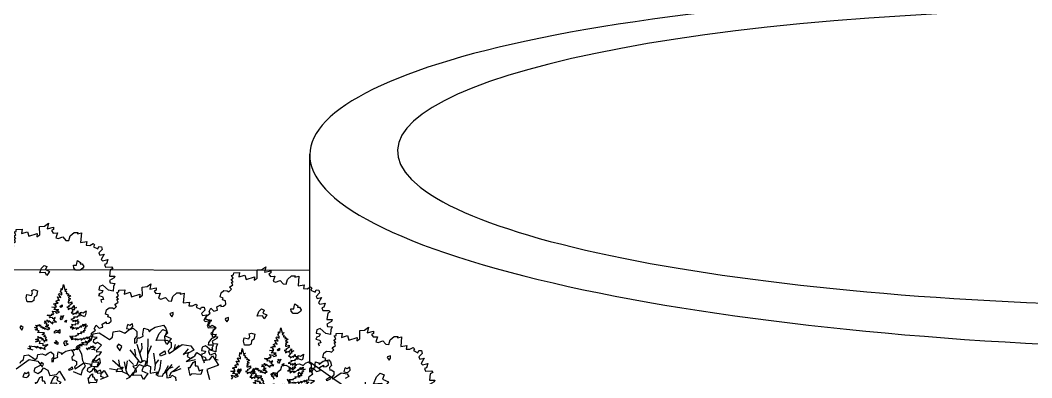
# Model space of a CAD drawing. Header units: inches. Extents: x -11 to 128, y 7 to 56.
# Drawn here: x 60.525 to 63.786, y 23.74 to 24.893 of the extents above; entities that cross this region are included whole.
import ezdxf

# ---------------------------------------------------------------- set-up
doc = ezdxf.new("R2010")
doc.units = ezdxf.units.IN
doc.header["$MEASUREMENT"] = 0
doc.layers.add('CAY', color=94, linetype='Continuous')
doc.layers.add('CAY-3', color=61, linetype='Continuous')
picture_1 = doc.add_image_def('image1.jpg', size_in_pixel=(1680, 1093))

# ---------------------------------------------------------------- blocks, each defined once
blk = doc.blocks.new('A$C76451831')
at = {"layer": 'CAY'}
for p, q in [((3462.1, 1738), (3507.5, 1745.1)), ((3507.5, 1745.1), (3545.3, 1728)), ((3545.3, 1728), (3573, 1752.2)), ((3573, 1752.2), (3604.2, 1765.7)), ((3604.2, 1765.7), (3631.9, 1741.6)), ((3673.8, 1720.9), (3680.9, 1765.7)), ((3680.9, 1765.7), (3711.5, 1755.7)), ((3711.5, 1755.7), (3722.2, 1738)), ((3722.2, 1738), (3732.8, 1752.2)), ((3732.8, 1752.2), (3764, 1772.8)), ((3764, 1772.8), (3822.4, 1787)), ((3822.4, 1787), (3840.1, 1765.7)), ((3840.1, 1765.7), (3850.7, 1728)), ((4659.2, 1730), (4666, 1767.4)), ((4666, 1767.4), (4675.2, 1732.1)), ((3278.8, 1661.9), (3306.5, 1682.6)), ((3306.5, 1682.6), (3317.1, 1724.4)), ((3317.1, 1724.4), (3361.9, 1731.5)), ((3361.9, 1731.5), (3406.7, 1703.8)), ((3406.7, 1703.8), (3434.4, 1682.6)), ((3434.4, 1682.6), (3455.6, 1700.3)), ((3455.6, 1700.3), (3462.1, 1738)), ((3631.9, 1706.7), (3614.8, 1689.6)), ((3614.8, 1689.6), (3614.8, 1658.4)), ((3631.9, 1741.6), (3631.9, 1706.7)), ((3631.9, 1661.9), (3635.5, 1696.7)), ((3635.5, 1696.7), (3653.2, 1696.7)), ((3653.2, 1696.7), (3677.3, 1706.7)), ((3677.3, 1706.7), (3673.8, 1720.9)), ((3850.7, 1728), (3829.5, 1706.7)), ((3829.5, 1706.7), (3833, 1676.1)), ((3833, 1676.1), (3847.2, 1679)), ((3847.2, 1679), (3878.4, 1661.9)), ((4627.6, 1667.1), (4622.5, 1678.2)), ((4622.5, 1678.2), (4638.7, 1674.9)), ((4628.6, 1696.6), (4636.9, 1701.7)), ((4636.5, 1688.1), (4628.6, 1696.6)), ((4646.4, 1674.6), (4636.5, 1688.1)), ((4636.9, 1701.7), (4652.5, 1693)), ((4638.7, 1674.9), (4646.4, 1674.6)), ((4642.8, 1714.7), (4648.1, 1722.6)), ((4653, 1706.2), (4642.8, 1714.7)), ((4648.1, 1722.6), (4648.6, 1738.5)), ((4648.6, 1738.5), (4659.2, 1730)), ((4652.5, 1693), (4653, 1706.2)), ((4688.4, 1734.4), (4674.7, 1719)), ((4674.7, 1719), (4687.7, 1715.8)), ((4675.2, 1732.1), (4688.4, 1734.4)), ((4687.7, 1715.8), (4685, 1702.8)), ((4685, 1702.8), (4695.4, 1702.4)), ((4703.4, 1696.7), (4694.9, 1688.8)), ((4694.9, 1688.8), (4708.2, 1691.1)), ((4695.4, 1702.4), (4703.4, 1696.7)), ((4718.8, 1685.3), (4699.8, 1672.8)), ((4699.8, 1672.8), (4715.4, 1664.1)), ((4708.2, 1691.1), (4710.6, 1682.8)), ((4710.6, 1682.8), (4718.8, 1685.3)), ((3199.2, 1634.2), (3226.9, 1651.3)), ((3219.8, 1610), (3199.2, 1634.2)), ((3237.5, 1578.7), (3219.8, 1610)), ((3226.9, 1651.3), (3271.7, 1644.8)), ((3271.7, 1644.8), (3278.8, 1661.9)), ((3614.8, 1658.4), (3631.9, 1661.9)), ((3878.4, 1627.1), (3857.2, 1602.9)), ((3857.2, 1602.9), (3864.3, 1582.3)), ((3864.3, 1582.3), (3957.4, 1648.4)), ((3878.4, 1661.9), (3878.4, 1627.1)), ((3957.4, 1648.4), (4019.9, 1637.7)), ((4040.5, 1607.1), (3999.3, 1585.8)), ((4019.9, 1637.7), (4040.5, 1607.1)), ((4582.8, 1604.8), (4615, 1606.4)), ((4609.3, 1598.9), (4582.8, 1604.8)), ((4594.4, 1625.7), (4610.5, 1633.3)), ((4612.8, 1620.1), (4594.4, 1625.7)), ((4595.8, 1588.5), (4609.3, 1598.9)), ((4604.5, 1614.9), (4612.8, 1620.1)), ((4615, 1606.4), (4604.5, 1614.9)), ((4610.5, 1633.3), (4626.4, 1632.7)), ((4611, 1646.4), (4624.4, 1654.1)), ((4616.3, 1643.5), (4611, 1646.4)), ((4626.4, 1632.7), (4616.3, 1643.5)), ((4624.4, 1654.1), (4637.9, 1650.9)), ((4637.9, 1650.9), (4627.6, 1667.1)), ((4708, 1608.6), (4689.3, 1603.8)), ((4689.3, 1603.8), (4707.5, 1595.4)), ((4698.8, 1643.4), (4698.5, 1635.7)), ((4698.5, 1635.7), (4708.9, 1635.3)), ((4709.5, 1651.1), (4698.8, 1643.4)), ((4715.4, 1664.1), (4699.3, 1656.9)), ((4699.3, 1656.9), (4709.5, 1651.1)), ((4699.6, 1587.6), (4724, 1599.9)), ((4716.6, 1621.4), (4700.5, 1614.3)), ((4700.5, 1614.3), (4708, 1608.6)), ((4708.9, 1635.3), (4725.5, 1642.4)), ((4730.1, 1631.8), (4716.6, 1621.4)), ((4725.5, 1642.4), (4722.4, 1632.1)), ((4722.4, 1632.1), (4730.1, 1631.8)), ((4723.6, 1589.4), (4743.1, 1615.5)), ((4724, 1599.9), (4723.6, 1589.4)), ((4758.5, 1601.4), (4739.6, 1591.6)), ((4743.1, 1615.5), (4742.6, 1599.2)), ((4742.6, 1599.2), (4758.5, 1601.4)), ((2764.5, 1473.6), (2857.6, 1539.7)), ((2857.6, 1539.7), (2920.1, 1529)), ((2920.1, 1529), (2940.8, 1498.4)), ((3244, 1530.4), (3237.5, 1578.7)), ((3261.7, 1492), (3244, 1530.4)), ((3999.3, 1585.8), (3992.2, 1561.6)), ((3992.2, 1561.6), (4019.9, 1548.1)), ((4019.9, 1548.1), (4047.6, 1565.2)), ((4047.6, 1565.2), (4061.2, 1589.4)), ((4061.2, 1589.4), (4092.4, 1572.3)), ((4092.4, 1572.3), (4106.6, 1533.9)), ((4106.6, 1533.9), (4154.9, 1541)), ((4154.9, 1541), (4175.6, 1565.2)), ((4175.6, 1565.2), (4217.4, 1499.1)), ((4572.7, 1536.2), (4549.1, 1547.5)), ((4549.1, 1547.5), (4580.8, 1546.4)), ((4564.3, 1528.4), (4572.7, 1536.2)), ((4585.6, 1530.3), (4564.3, 1528.4)), ((4580.8, 1546.4), (4581.1, 1557.2)), ((4581.1, 1557.2), (4589, 1548.8)), ((4588, 1519.4), (4585.6, 1530.3)), ((4587.2, 1575.6), (4605.7, 1572.3)), ((4589.7, 1567.4), (4587.2, 1575.6)), ((4606.9, 1529.6), (4588, 1519.4)), ((4589, 1548.8), (4597.1, 1559)), ((4597.1, 1559), (4589.7, 1567.4)), ((4595.3, 1508.7), (4606.9, 1529.6)), ((4632.8, 1584.5), (4595.8, 1588.5)), ((4605.7, 1572.3), (4616.2, 1561)), ((4614, 1577.4), (4632.8, 1584.5)), ((4637.7, 1568.4), (4614, 1577.4)), ((4616.2, 1561), (4637.7, 1568.4)), ((4707.5, 1595.4), (4699.6, 1587.6)), ((4733.7, 1578.2), (4720, 1562.8)), ((4720, 1562.8), (4733.1, 1562.4)), ((4747.1, 1585.9), (4728.4, 1583.8)), ((4728.4, 1583.8), (4733.7, 1578.2)), ((4732.8, 1552), (4754.5, 1564.3)), ((4733.1, 1562.4), (4732.8, 1552)), ((4769.2, 1531.6), (4737.5, 1532.7)), ((4737.5, 1532.7), (4745, 1524.8)), ((4739.6, 1591.6), (4747.1, 1585.9)), ((4754.1, 1553.5), (4768.1, 1577)), ((4754.5, 1564.3), (4754.1, 1553.5)), ((4785.9, 1541.9), (4764.4, 1537.2)), ((4764.4, 1537.2), (4769.2, 1531.6)), ((4768.1, 1577), (4767.5, 1561.2)), ((4767.5, 1561.2), (4786.6, 1563.2)), ((4786.6, 1563.2), (4772.4, 1545.1)), ((4772.4, 1545.1), (4785.9, 1541.9)), ((2899.5, 1477.1), (2892.4, 1452.9)), ((2892.4, 1452.9), (2920.1, 1439.4)), ((2940.8, 1498.4), (2899.5, 1477.1)), ((2920.1, 1439.4), (2947.9, 1456.5)), ((2947.9, 1456.5), (2961.4, 1480.7)), ((2961.4, 1480.7), (2992.7, 1463.6)), ((2992.7, 1463.6), (3006.8, 1425.2)), ((3055.2, 1432.3), (3075.8, 1456.5)), ((3075.8, 1456.5), (3117.7, 1390.4)), ((3175, 1454.3), (3230.4, 1429.5)), ((3230.4, 1429.5), (3240.4, 1464.3)), ((3240.4, 1464.3), (3261.7, 1492)), ((4217.4, 1499.1), (4134.9, 1467.3)), ((4134.9, 1467.3), (4152, 1395.3)), ((4458, 1457.3), (4479.5, 1462)), ((4481.7, 1448.7), (4458, 1457.3)), ((4463.6, 1473.4), (4484.8, 1472.7)), ((4479.5, 1462), (4463.6, 1473.4)), ((4484.8, 1472.7), (4485.1, 1480.4)), ((4485.1, 1480.4), (4492.8, 1466.9)), ((4492.8, 1466.9), (4501.3, 1477.1)), ((4501.3, 1477.1), (4503.4, 1458.4)), ((4503.4, 1458.4), (4511.4, 1466.3)), ((4511.4, 1466.3), (4518.8, 1447.4)), ((4518.8, 1447.4), (4519.3, 1460.6)), ((4519.3, 1460.6), (4534.6, 1444.2)), ((4525.8, 1489.8), (4539.3, 1499.8)), ((4547, 1489.1), (4525.8, 1489.8)), ((4528.9, 1502.9), (4547.6, 1504.9)), ((4539.3, 1499.8), (4528.9, 1502.9)), ((4535.3, 1465.5), (4559.7, 1475)), ((4543.3, 1459.7), (4535.3, 1465.5)), ((4548.9, 1465), (4543.3, 1459.7)), ((4543.8, 1475.6), (4547, 1489.1)), ((4559.7, 1475), (4543.8, 1475.6)), ((4547.6, 1504.9), (4547.9, 1513.1)), ((4547.9, 1513.1), (4557.6, 1494.1)), ((4566.9, 1448.5), (4548.9, 1465)), ((4557.6, 1494.1), (4560.8, 1507.2)), ((4560.8, 1507.2), (4589.5, 1484.9)), ((4589.5, 1484.9), (4589.9, 1498)), ((4589.9, 1498), (4616.2, 1497.1)), ((4616.2, 1497.1), (4595.3, 1508.7)), ((4732.6, 1469), (4713.7, 1459.2)), ((4713.7, 1459.2), (4740.4, 1458.3)), ((4745, 1524.8), (4718.3, 1514.8)), ((4718.3, 1514.8), (4734.1, 1511.6)), ((4722.1, 1480.2), (4732.6, 1469)), ((4748.6, 1473.9), (4722.1, 1480.2)), ((4740.4, 1458.3), (4729, 1445.5)), ((4729, 1445.5), (4753.5, 1457.8)), ((4734.1, 1511.6), (4733.7, 1501.1)), ((4733.7, 1501.1), (4752.6, 1510.9)), ((4749, 1484.7), (4748.6, 1473.9)), ((4770.2, 1481.3), (4749, 1484.7)), ((4749.5, 1497.9), (4768.7, 1515.8)), ((4752.6, 1510.9), (4749.5, 1497.9)), ((4753.5, 1457.8), (4758.5, 1444.5)), ((4758.5, 1444.5), (4769.3, 1457.3)), ((4779, 1499.6), (4765, 1489.2)), ((4765, 1489.2), (4770.2, 1481.3)), ((4768.7, 1515.8), (4765.4, 1500)), ((4765.4, 1500), (4779, 1499.6)), ((4769, 1449.1), (4791.1, 1469.7)), ((4769.3, 1457.3), (4769, 1449.1)), ((4790.7, 1459.3), (4810.1, 1482.6)), ((4791.1, 1469.7), (4790.7, 1459.3)), ((4809.5, 1466.3), (4826.5, 1484.8)), ((4810.1, 1482.6), (4809.5, 1466.3)), ((4839.1, 1470.7), (4820.2, 1461)), ((4820.2, 1461), (4827.6, 1452.5)), ((4826.5, 1484.8), (4823.2, 1468.6)), ((4823.2, 1468.6), (4839.1, 1470.7)), ((3006.8, 1425.2), (3055.2, 1432.3)), ((4462.4, 1441.3), (4481.7, 1448.7)), ((4491.7, 1434.8), (4462.4, 1441.3)), ((4478.1, 1422.1), (4491.7, 1434.8)), ((4528.3, 1420.4), (4478.1, 1422.1)), ((4487, 1379.2), (4482, 1392.5)), ((4482, 1392.5), (4500.7, 1381.4)), ((4500.7, 1381.4), (4505.9, 1389.4)), ((4505.9, 1389.4), (4513.4, 1367.9)), ((4512, 1407.8), (4528.3, 1420.4)), ((4535.8, 1401.5), (4512, 1407.8)), ((4513.4, 1367.9), (4513.8, 1381)), ((4513.8, 1381), (4528.7, 1353.7)), ((4525.1, 1393.7), (4535.8, 1401.5)), ((4543.4, 1385.4), (4525.1, 1393.7)), ((4534.6, 1444.2), (4532.2, 1452.4)), ((4532.2, 1452.4), (4555.8, 1440.7)), ((4535, 1377.5), (4543.4, 1385.4)), ((4555.8, 1440.7), (4553.3, 1449)), ((4553.3, 1449), (4566.9, 1448.5)), ((4711.4, 1395.4), (4721.4, 1381.9)), ((4729.7, 1386.6), (4711.4, 1395.4)), ((4735, 1381.4), (4721, 1371)), ((4721.4, 1381.9), (4735, 1381.4)), ((4724.6, 1394.9), (4729.7, 1386.6)), ((4756.7, 1393.8), (4724.6, 1394.9)), ((4773, 1406.4), (4751.5, 1399.4)), ((4751.5, 1399.4), (4756.7, 1393.8)), ((4794.5, 1413.8), (4765.1, 1414.8)), ((4765.1, 1414.8), (4773, 1406.4)), ((4786.8, 1424.5), (4794.5, 1413.8)), ((4816.2, 1423.5), (4786.8, 1424.5)), ((4792.9, 1365.8), (4812.1, 1383.7)), ((4822.1, 1436.9), (4805.7, 1434.7)), ((4805.7, 1434.7), (4816.2, 1423.5)), ((4811.7, 1373.3), (4836.3, 1391)), ((4812.1, 1383.7), (4811.7, 1373.3)), ((4827.6, 1452.5), (4814.4, 1450.3)), ((4814.4, 1450.3), (4822.1, 1436.9)), ((4835.9, 1377.9), (4852.3, 1393.2)), ((4836.3, 1391), (4835.9, 1377.9)), ((4852.3, 1393.2), (4849, 1377.4)), ((4410.2, 1307.5), (4431.5, 1309.1)), ((4446.9, 1295.4), (4410.2, 1307.5)), ((4431.5, 1309.1), (4418.5, 1325.8)), ((4418.5, 1325.8), (4458.3, 1321.7)), ((4458.3, 1321.7), (4458.4, 1324.4)), ((4458.4, 1324.4), (4477, 1312.9)), ((4464.9, 1355.9), (4489.4, 1368.7)), ((4497.2, 1360.3), (4464.9, 1355.9)), ((4465.5, 1371.8), (4487, 1379.2)), ((4489.4, 1368.7), (4465.5, 1371.8)), ((4477, 1312.9), (4477.4, 1323.8)), ((4477.4, 1323.8), (4505.7, 1304.2)), ((4493.9, 1341.8), (4497.2, 1360.3)), ((4520.7, 1343.6), (4493.9, 1341.8)), ((4501.2, 1317.5), (4535, 1300.5)), ((4505.7, 1304.2), (4501.2, 1317.5)), ((4520.1, 1327.3), (4520.7, 1343.6)), ((4552.2, 1337), (4520.1, 1327.3)), ((4528.7, 1353.7), (4529.1, 1364.6)), ((4529.1, 1364.6), (4547.7, 1363.9)), ((4530.1, 1316.5), (4552.2, 1337)), ((4535, 1300.5), (4530.1, 1316.5)), ((4547.7, 1363.9), (4535, 1377.5)), ((4721, 1371), (4756.1, 1378)), ((4756.1, 1378), (4750.4, 1370)), ((4750.4, 1370), (4769.3, 1377.5)), ((4753.8, 1311.4), (4769.3, 1300)), ((4785.5, 1310.3), (4753.8, 1311.4)), ((4766.3, 1369.4), (4793.3, 1379.4)), ((4769.3, 1377.5), (4766.3, 1369.4)), ((4799.6, 1325.7), (4772.7, 1321.2)), ((4772.7, 1321.2), (4785.5, 1310.3)), ((4810.5, 1338.4), (4786.3, 1334.3)), ((4786.3, 1334.3), (4799.6, 1325.7)), ((4793.3, 1379.4), (4792.9, 1365.8)), ((4834.8, 1345.7), (4795, 1349.9)), ((4795, 1349.9), (4810.5, 1338.4)), ((4822.1, 1359.3), (4834.8, 1345.7)), ((4845.4, 1350.8), (4822.1, 1359.3)), ((4828.1, 1311.5), (4838.5, 1297.6)), ((4838.5, 1297.6), (4849.5, 1313.5)), ((4859.4, 1363.5), (4843.5, 1361.3)), ((4843.5, 1361.3), (4845.4, 1350.8)), ((4865.3, 1376.9), (4848.6, 1366.6)), ((4848.6, 1366.6), (4859.4, 1363.5)), ((4849, 1377.4), (4865.3, 1376.9)), ((4849.5, 1313.5), (4851.8, 1302.5)), ((4851.8, 1302.5), (4865.7, 1323.4)), ((4865.7, 1323.4), (4868.1, 1312.9)), ((4868.1, 1312.9), (4882.1, 1325.5)), ((4894.8, 1314.2), (4881.4, 1304.2)), ((4882.1, 1325.5), (4881.7, 1314.6)), ((4881.7, 1314.6), (4894.8, 1314.2)), ((4377.3, 1228.2), (4384.3, 1256.1)), ((4384.3, 1256.1), (4414.2, 1260.8)), ((4414.2, 1260.8), (4444.1, 1242.4)), ((4444.1, 1242.4), (4462.6, 1228.2)), ((4462.6, 1228.2), (4476.7, 1240)), ((4476.7, 1240), (4481, 1265.2)), ((4481, 1265.2), (4511.3, 1269.9)), ((4511.3, 1269.9), (4536.5, 1258.5)), ((4536.5, 1258.5), (4554.9, 1274.6)), ((4554.9, 1274.6), (4575.8, 1283.7)), ((4575.8, 1283.7), (4594.3, 1267.5)), ((4594.3, 1244.3), (4582.9, 1232.9)), ((4594.3, 1267.5), (4594.3, 1244.3)), ((4594.3, 1214.4), (4596.6, 1237.6)), ((4596.6, 1237.6), (4608.4, 1237.6)), ((4608.4, 1237.6), (4624.5, 1244.3)), ((4622.2, 1253.8), (4626.9, 1283.7)), ((4624.5, 1244.3), (4622.2, 1253.8)), ((4626.9, 1283.7), (4647.3, 1277)), ((4647.3, 1277), (4654.4, 1265.2)), ((4654.4, 1265.2), (4661.5, 1274.6)), ((4661.5, 1274.6), (4682.3, 1288.4)), ((4682.3, 1288.4), (4721.2, 1297.8)), ((4721.2, 1297.8), (4733, 1283.7)), ((4740.1, 1258.5), (4725.9, 1244.3)), ((4725.9, 1244.3), (4728.3, 1223.9)), ((4769.3, 1300), (4732.1, 1298.6)), ((4732.1, 1298.6), (4747.8, 1295.7)), ((4733, 1283.7), (4740.1, 1258.5)), ((4891.6, 1298.4), (4867.6, 1299.3)), ((4881.4, 1304.2), (4891.6, 1298.4)), ((5912.4, 1236), (5920.7, 1241.1)), ((5920.2, 1227.6), (5912.4, 1236)), ((5920.7, 1241.1), (5936.3, 1232.4)), ((5926.6, 1254.1), (5931.9, 1262.1)), ((5936.7, 1245.6), (5926.6, 1254.1)), ((5931.9, 1262.1), (5932.4, 1277.9)), ((5932.4, 1277.9), (5943, 1269.4)), ((5936.3, 1232.4), (5936.7, 1245.6)), ((5943, 1269.4), (5949.7, 1306.8)), ((5949.7, 1306.8), (5958.9, 1271.5)), ((5972.1, 1273.8), (5958.5, 1258.4)), ((5958.5, 1258.4), (5971.5, 1255.2)), ((5958.9, 1271.5), (5972.1, 1273.8)), ((5971.5, 1255.2), (5968.8, 1242.2)), ((5968.8, 1242.2), (5979.2, 1241.8)), ((5987.1, 1236.1), (5978.7, 1228.2)), ((5979.2, 1241.8), (5987.1, 1236.1)), ((4354.1, 1203), (4358.8, 1214.4)), ((4358.8, 1214.4), (4377.3, 1228.2)), ((4582.9, 1232.9), (4582.9, 1212.1)), ((4582.9, 1212.1), (4594.3, 1214.4)), ((4728.3, 1223.9), (4737.7, 1225.8)), ((4737.7, 1225.8), (4758.6, 1214.4)), ((4758.6, 1191.2), (4744.4, 1175.1)), ((4744.4, 1175.1), (4749.1, 1161.4)), ((4749.1, 1161.4), (4811.2, 1205.4)), ((4758.6, 1214.4), (4758.6, 1191.2)), ((4811.2, 1205.4), (4852.9, 1198.3)), ((4839.1, 1163.7), (4834.4, 1147.6)), ((4866.7, 1177.9), (4839.1, 1163.7)), ((4852.9, 1198.3), (4866.7, 1177.9)), ((4871.4, 1149.9), (4880.4, 1166.1)), ((4880.4, 1166.1), (4901.2, 1154.7)), ((5165.2, 1181.8), (5192.6, 1187)), ((5173.6, 1165.9), (5165.2, 1181.8)), ((5187.3, 1163.8), (5173.6, 1165.9)), ((5190.5, 1140.6), (5187.3, 1163.8)), ((5192.6, 1187), (5205.3, 1219.7)), ((5205.3, 1219.7), (5219, 1206)), ((5219, 1206), (5243.2, 1220.8)), ((5243.2, 1220.8), (5259.1, 1215.5)), ((5259.1, 1215.5), (5247.5, 1178.6)), ((5247.5, 1178.6), (5266.4, 1187)), ((5266.4, 1187), (5289.7, 1178.6)), ((5289.7, 1178.6), (5287.5, 1131.1)), ((5878.2, 1165.1), (5894.3, 1172.7)), ((5896.6, 1159.5), (5878.2, 1165.1)), ((5894.3, 1172.7), (5910.1, 1172.2)), ((5894.8, 1185.8), (5908.2, 1193.5)), ((5900.1, 1182.9), (5894.8, 1185.8)), ((5910.1, 1172.2), (5900.1, 1182.9)), ((5906.3, 1217.6), (5922.5, 1214.3)), ((5911.3, 1206.6), (5906.3, 1217.6)), ((5908.2, 1193.5), (5921.6, 1190.3)), ((5921.6, 1190.3), (5911.3, 1206.6)), ((5930.2, 1214.1), (5920.2, 1227.6)), ((5922.5, 1214.3), (5930.2, 1214.1)), ((5978.7, 1228.2), (5991.9, 1230.5)), ((5982.6, 1182.8), (5982.3, 1175.1)), ((5982.3, 1175.1), (5992.7, 1174.7)), ((5993.3, 1190.6), (5982.6, 1182.8)), ((5999.1, 1203.5), (5983, 1196.4)), ((5983, 1196.4), (5993.3, 1190.6)), ((6002.6, 1224.7), (5983.6, 1212.2)), ((5983.6, 1212.2), (5999.1, 1203.5)), ((5991.9, 1230.5), (5994.4, 1222.3)), ((5992.7, 1174.7), (6009.3, 1181.8)), ((5994.4, 1222.3), (6002.6, 1224.7)), ((6013.9, 1171.3), (6000.4, 1160.8)), ((6009.3, 1181.8), (6006.2, 1171.5)), ((6006.2, 1171.5), (6013.9, 1171.3)), ((4834.4, 1147.6), (4852.9, 1138.5)), ((4852.9, 1138.5), (4871.4, 1149.9)), ((4901.2, 1154.7), (4910.7, 1129.1)), ((4910.7, 1129.1), (4942.9, 1133.8)), ((4984.6, 1105.9), (4929.6, 1084.7)), ((4942.9, 1133.8), (4956.7, 1149.9)), ((4956.7, 1149.9), (4984.6, 1105.9)), ((5118.8, 1089), (5142, 1102.7)), ((5142, 1102.7), (5170.5, 1138.5)), ((5170.5, 1138.5), (5190.5, 1140.6)), ((5287.5, 1131.1), (5340.3, 1140.6)), ((5340.3, 1140.6), (5327.6, 1121.6)), ((5327.6, 1121.6), (5345.5, 1111.1)), ((5345.5, 1111.1), (5376.1, 1109)), ((5376.1, 1109), (5382.5, 1126.9)), ((5382.5, 1126.9), (5404.6, 1138.5)), ((5404.6, 1138.5), (5407.8, 1097.4)), ((5407.8, 1097.4), (5435.2, 1102.7)), ((5435.2, 1102.7), (5443.6, 1115.3)), ((5443.6, 1115.3), (5470, 1100.6)), ((5470, 1100.6), (5471.1, 1075.2)), ((5866.6, 1144.2), (5898.8, 1145.8)), ((5893.1, 1138.3), (5866.6, 1144.2)), ((5871, 1115), (5889.4, 1111.7)), ((5873.4, 1106.8), (5871, 1115)), ((5872.8, 1088.2), (5880.8, 1098.4)), ((5880.8, 1098.4), (5873.4, 1106.8)), ((5879.6, 1127.9), (5893.1, 1138.3)), ((5916.6, 1123.9), (5879.6, 1127.9)), ((5888.2, 1154.3), (5896.6, 1159.5)), ((5898.8, 1145.8), (5888.2, 1154.3)), ((5889.4, 1111.7), (5899.9, 1100.4)), ((5897.8, 1116.8), (5916.6, 1123.9)), ((5921.5, 1107.8), (5897.8, 1116.8)), ((5899.9, 1100.4), (5921.5, 1107.8)), ((5991.8, 1148), (5973, 1143.2)), ((5973, 1143.2), (5991.3, 1134.9)), ((5983.3, 1127), (6007.8, 1139.3)), ((5991.3, 1134.9), (5983.3, 1127)), ((6000.4, 1160.8), (5984.3, 1153.7)), ((5984.3, 1153.7), (5991.8, 1148)), ((6017.4, 1117.6), (6003.8, 1102.2)), ((6003.8, 1102.2), (6016.9, 1101.8)), ((6007.4, 1128.9), (6026.9, 1154.9)), ((6007.8, 1139.3), (6007.4, 1128.9)), ((6030.9, 1125.3), (6012.2, 1123.3)), ((6012.2, 1123.3), (6017.4, 1117.6)), ((6016.5, 1091.4), (6038.3, 1103.8)), ((6016.9, 1101.8), (6016.5, 1091.4)), ((6042.3, 1140.8), (6023.3, 1131)), ((6023.3, 1131), (6030.9, 1125.3)), ((6026.9, 1154.9), (6026.3, 1138.6)), ((6026.3, 1138.6), (6042.3, 1140.8)), ((6037.9, 1092.9), (6051.8, 1116.4)), ((6038.3, 1103.8), (6037.9, 1092.9)), ((6051.8, 1116.4), (6051.3, 1100.6)), ((6051.3, 1100.6), (6070.4, 1102.6)), ((6070.4, 1102.6), (6056.2, 1084.5))]:
    blk.add_line(p, q, dxfattribs=at)
for points in [[(4216, 1534.3), (4196, 1540.6), (4200.2, 1569.1), (4192.8, 1586), (4159, 1570.1), (4147.4, 1595.5), (4153.8, 1613.4), (4177, 1612.3), (4171.7, 1622.9), (4181.2, 1642.9), (4145.3, 1641.9), (4147.4, 1663), (4172.8, 1693.5), (4187.5, 1697.8), (4202.3, 1718.9), (4168.5, 1716.7), (4165.4, 1731.5), (4164.3, 1728.3), (4200.2, 1766.3), (4172.8, 1784.2), (4159, 1774.7), (4143.2, 1788.5), (4146.4, 1807.4), (4170.6, 1821.2), (4126.4, 1826.4), (4130.6, 1851.7), (4158, 1872.8), (4149.6, 1884.4), (4162.2, 1909.7), (4185.4, 1887.6), (4209.7, 1895), (4205.5, 1917.1), (4235, 1933), (4233.9, 1921.4), (4252.9, 1923.5), (4270.8, 1937.2), (4267.7, 1961.4), (4246.6, 1968.8), (4250.8, 1981.5), (4230.8, 1988.9), (4237.1, 2019.4), (4256.1, 2035.3), (4280.3, 2033.1), (4291.9, 2026.8), (4309.9, 2044.7), (4296.2, 2058.5), (4320.4, 2075.3), (4312, 2093.3), (4323.6, 2097.5), (4308.8, 2113.3), (4322.5, 2122.8), (4312, 2143.9), (4325.7, 2148.1), (4326.7, 2161.8), (4368.9, 2163.9), (4363.7, 2132.3), (4408, 2146), (4416.4, 2113.3), (4476.5, 2133.3), (4474.4, 2109.1), (4495.5, 2123.9), (4494.4, 2182.9), (4528.2, 2186.1), (4556.7, 2206.1), (4547.2, 2167.1), (4594.6, 2177.6), (4593.6, 2161.8), (4579.9, 2153.4), (4591.5, 2136.5), (4622.1, 2138.6), (4609.4, 2102.8), (4627.3, 2096.4), (4660, 2108), (4683.2, 2083.8), (4704.3, 2081.7), (4712.8, 2115.4), (4741.2, 2140.7), (4767.6, 2140.7), (4765.5, 2131.2), (4794, 2138.6), (4788.7, 2069), (4833, 2075.3), (4828.8, 2049), (4854.1, 2047.9), (4878.3, 2061.6), (4888.9, 2052.1), (4880.5, 2038.4), (4912.1, 2023.7), (4918.4, 2039.5), (4937.4, 2038.4), (4943.7, 2018.4), (4918.4, 1993.1), (4926.9, 1978.3), (4957.4, 1984.6), (4935.3, 1946.7), (4944.8, 1936.1), (4982.8, 1945.6), (4974.3, 1916.1), (4959.6, 1910.8), (4966.9, 1890.8), (5010.2, 1892.9), (5020.7, 1882.3), (5001.7, 1871.8), (4996.5, 1827.5), (5033.4, 1826.4), (5030.2, 1813.8), (4995.4, 1794.8), (5000.7, 1777.9), (5033.4, 1774.7), (5024.9, 1752.6), (5021.8, 1718.9), (4988, 1727.3), (4949, 1762.1), (4924.8, 1752.6), (4919.5, 1728.3), (4946.9, 1724.1), (4940.6, 1706.2), (4920.5, 1700.9), (4924.8, 1700.9), (4917.4, 1687.2), (4944.8, 1679.8), (4953.2, 1659.8), (4933.2, 1655.6), (4939.5, 1638.7)], [(4953.2, 1099.5), (4933.2, 1105.8), (4937.4, 1134.3), (4930, 1151.2), (4896.3, 1135.4), (4884.7, 1160.7), (4891, 1178.6), (4914.2, 1177.5), (4908.9, 1188.1), (4918.4, 1208.1), (4882.5, 1207.1), (4884.7, 1228.2), (4910, 1258.8), (4924.7, 1263), (4939.5, 1284.1), (4905.7, 1282), (4902.6, 1296.7), (4901.5, 1293.6), (4937.4, 1331.5), (4910, 1349.5), (4896.3, 1340), (4880.4, 1353.7), (4883.6, 1372.7), (4907.9, 1386.4), (4863.6, 1391.6), (4867.8, 1417), (4895.2, 1438.1), (4886.8, 1449.7), (4899.4, 1475), (4922.6, 1452.8), (4946.9, 1460.2), (4942.7, 1482.3), (4972.2, 1498.2), (4971.1, 1486.6), (4990.1, 1488.7), (5008, 1502.4), (5004.9, 1526.6), (4983.8, 1534), (4988, 1546.7), (4968, 1554.1), (4974.3, 1584.7), (4993.3, 1600.5), (5017.5, 1598.4), (5029.1, 1592), (5047.1, 1610), (5033.4, 1623.7), (5057.6, 1640.6), (5049.2, 1658.5), (5060.8, 1662.7), (5046, 1678.5), (5059.7, 1688), (5049.2, 1709.1), (5062.9, 1713.3), (5063.9, 1727), (5106.1, 1729.1), (5100.9, 1697.5), (5145.2, 1711.2), (5153.6, 1678.5), (5213.7, 1698.6), (5211.6, 1674.3), (5232.7, 1689.1), (5231.6, 1748.1), (5265.4, 1751.3), (5293.9, 1771.3), (5284.4, 1732.3), (5331.8, 1742.9), (5330.8, 1727), (5317.1, 1718.6), (5328.7, 1701.7), (5359.3, 1703.8), (5346.6, 1668), (5364.5, 1661.6), (5397.2, 1673.2), (5420.4, 1649), (5441.5, 1646.9), (5450, 1680.6), (5478.4, 1705.9), (5504.8, 1705.9), (5502.7, 1696.5), (5531.2, 1703.8), (5525.9, 1634.2), (5570.2, 1640.6), (5566, 1614.2), (5591.3, 1613.1), (5615.5, 1626.8), (5626.1, 1617.3), (5617.7, 1603.6), (5649.3, 1588.9), (5655.6, 1604.7), (5674.6, 1603.6), (5680.9, 1583.6), (5655.6, 1558.3), (5664.1, 1543.5), (5694.7, 1549.8), (5672.5, 1511.9), (5682, 1501.3), (5720, 1510.8), (5711.5, 1481.3), (5696.8, 1476), (5704.1, 1456), (5747.4, 1458.1), (5757.9, 1447.5), (5738.9, 1437), (5733.7, 1392.7), (5770.6, 1391.6), (5767.4, 1379), (5732.6, 1360), (5737.9, 1343.1), (5770.6, 1340), (5762.2, 1317.8), (5759, 1284.1), (5725.2, 1292.5), (5686.2, 1327.3), (5662, 1317.8), (5656.7, 1293.6), (5684.1, 1289.3), (5677.8, 1271.4), (5657.7, 1266.1), (5662, 1266.1), (5654.6, 1252.4), (5682, 1245), (5690.4, 1225), (5670.4, 1220.8), (5676.7, 1203.9)], [(4680, 1494.9), (4675.3, 1503.2), (4686, 1511), (4685.6, 1500.1), (4680, 1494.9)], [(5192.6, 1338.9), (5231.6, 1214.5)], [(5226.4, 1345.2), (5228.5, 1307.3), (5214.8, 1274.6)], [(5271.7, 1376.9), (5269.6, 1256.6), (5264.3, 1187)], [(5294.9, 1327.3), (5268.6, 1263)], [(5467.9, 1335.7), (5458.4, 1296.7)], [(5496.4, 1328.4), (5465.8, 1302)], [(5140.9, 1297.8), (5207.4, 1216.6)], [(5174.7, 1303.1), (5182.1, 1256.6)], [(5310.7, 1274.6), (5323.4, 1189.1), (5320.2, 1149.1)], [(5560.7, 1304.1), (5523.8, 1263)], [(5571.3, 1278.8), (5525.9, 1267.2)], [(5595.5, 1244), (5547, 1212.3)], [(4995.4, 1162.8), (5051.3, 1155.4)], [(5017.5, 1222.9), (5076.6, 1171.2)], [(5086.1, 1141.7), (5047.1, 1139.6), (5056.6, 1163.8), (5076.6, 1161.7), (5085, 1174.4), (5094.5, 1173.3), (5084, 1161.7), (5087.2, 1143.8)], [(5060.8, 1225), (5068.2, 1179.7)], [(5101.9, 1211.3), (5112.5, 1152.2), (5124.1, 1123.8), (5140.9, 1104.8)], [(5123, 1218.7), (5112.5, 1155.4)], [(5134.6, 1225), (5169.4, 1192.3)], [(5346.6, 1226.1), (5322.3, 1193.4)], [(5365.6, 1222.9), (5358.2, 1165.9), (5341.3, 1117.4)], [(5416.2, 1182.8), (5388.8, 1130.1)], [(5444.7, 1192.3), (5399.3, 1136.4)], [(5451, 1173.3), (5418.3, 1160.7)], [(5497.4, 1179.7), (5464.7, 1152.2), (5437.3, 1132.2), (5423.6, 1106.9)], [(5456.3, 1142.7), (5511.1, 1162.8)], [(5614.5, 1227.1), (5549.1, 1212.3)], [(5086.1, 1142.7), (5123, 1125.9)]]:
    blk.add_lwpolyline(points, dxfattribs=at)
for points in [[(4507.9, 1884.3), (4526.4, 1902.8), (4544.9, 1894.9), (4536.9, 1873.7), (4566, 1860.5), (4544.9, 1831.5), (4534.3, 1852.6), (4494.7, 1850)], [(4784.5, 1915.2), (4800.4, 1915.2), (4810.9, 1896.7), (4805.6, 1883.5), (4784.5, 1870.3), (4752.8, 1870.3), (4739.6, 1886.1), (4737, 1904.6), (4758.1, 1904.6), (4760.8, 1920.5), (4766, 1939), (4787.2, 1925.7)], [(4267.5, 1833.2), (4264.9, 1827.9), (4278.1, 1809.4), (4288.7, 1825.2), (4288.7, 1841.1)], [(4396.9, 1672), (4402.2, 1695.8), (4436.5, 1687.9), (4441.8, 1706.3), (4439.1, 1724.8), (4455, 1730.1), (4478.7, 1722.2), (4470.8, 1685.2), (4455, 1674.7), (4452.3, 1650.9), (4439.1, 1643), (4404.8, 1643)], [(3524.3, 1634.1), (3500.5, 1649.9), (3488.6, 1634.1), (3508.4, 1602.4)], [(3821.2, 1594.5), (3833.1, 1602.4), (3837, 1578.6), (3801.4, 1562.8), (3797.4, 1578.6)], [(4639.1, 1608.3), (4655.4, 1620.8), (4655, 1607.7), (4646.6, 1602.6)], [(3369.9, 1515.3), (3365.9, 1547), (3338.2, 1527.2), (3318.4, 1539), (3310.5, 1523.2), (3302.6, 1495.5), (3338.2, 1487.6), (3354, 1495.5)], [(4035, 1519.2), (4050.8, 1527.2), (4050.8, 1495.5), (4066.6, 1495.5), (4078.5, 1459.8), (4102.3, 1467.8), (4090.4, 1432.1), (4027.1, 1436.1), (4015.2, 1424.2), (4003.3, 1483.6), (4015.2, 1483.6)], [(4641.2, 1525.7), (4649.6, 1533.5), (4647.2, 1541.3), (4652.4, 1535.7), (4665.8, 1543.4), (4657.5, 1525.1), (4648.9, 1512.3)], [(4791, 1545.5), (4791, 1569.3), (4806.8, 1564), (4827.9, 1577.2), (4822.7, 1548.1), (4817.4, 1534.9)], [(5431.9, 1558.7), (5429.3, 1553.4), (5442.5, 1535), (5453, 1550.8), (5453, 1566.7)], [(3623.3, 1475.7), (3651, 1503.4), (3678.7, 1491.5), (3666.8, 1459.8), (3710.3, 1440), (3678.7, 1396.5), (3662.8, 1428.1), (3603.5, 1424.2)], [(4376, 1459.3), (4360.2, 1469.9), (4352.3, 1459.3), (4365.5, 1438.2)], [(5162.8, 1464.3), (5160.2, 1485.4), (5141.7, 1472.2), (5128.5, 1480.1), (5123.3, 1469.6), (5118, 1451.1), (5141.7, 1445.8), (5152.3, 1451.1)], [(2935.2, 1410.5), (2951, 1418.5), (2951, 1386.8), (2966.9, 1386.8), (2978.8, 1351.1), (3002.5, 1359.1), (2990.6, 1323.4), (2927.3, 1327.4), (2915.4, 1315.5), (2903.5, 1374.9), (2915.4, 1374.9)], [(4640.1, 1416.5), (4632.4, 1416.7), (4637.7, 1424.7), (4621.8, 1422.5), (4600.3, 1417.9), (4600.7, 1428.7), (4611.9, 1438.8), (4624.8, 1432.9), (4638.3, 1443.3)], [(5351.5, 1415.3), (5379.2, 1443), (5406.9, 1431.1), (5395, 1399.4), (5438.6, 1379.6), (5406.9, 1336.1), (5391, 1367.8), (5331.7, 1363.8)], [(4624.2, 1337.2), (4605.8, 1343.3), (4600.8, 1353.9), (4616.4, 1347.9), (4611.6, 1364.4), (4629.9, 1344.7), (4621.6, 1340)], [(4672.4, 1341), (4667.2, 1348.9), (4675.4, 1362.2), (4694.4, 1361.5), (4683.1, 1351), (4698.5, 1337.4), (4674.2, 1327.3)], [(4522.5, 1195.9), (4506.6, 1206.4), (4498.7, 1195.9), (4511.9, 1174.8)], [(4720.4, 1169.5), (4728.3, 1174.8), (4731, 1158.9), (4707.2, 1148.4), (4704.6, 1158.9)], [(4419.5, 1116.7), (4416.9, 1137.8), (4398.4, 1124.6), (4385.2, 1132.5), (4380, 1122), (4374.7, 1103.5), (4398.4, 1098.2), (4409, 1103.5)], [(4588.5, 1090.3), (4606.9, 1108.8), (4625.4, 1100.8), (4617.5, 1079.7), (4646.5, 1066.5), (4625.4, 1037.5), (4614.9, 1058.6), (4575.3, 1055.9)], [(4862.9, 1119.3), (4873.5, 1124.6), (4873.5, 1103.5), (4884.1, 1103.5), (4892, 1079.7), (4907.8, 1085), (4899.9, 1061.2), (4857.7, 1063.9), (4849.7, 1055.9), (4841.8, 1095.6), (4849.7, 1095.6)], [(5922.9, 1147.7), (5939.2, 1160.3), (5938.7, 1147.1), (5930.4, 1142)]]:
    blk.add_lwpolyline(points, close=True, dxfattribs=at)
at = {"layer": 'CAY-3'}
blk.add_lwpolyline([(6180.3, 1086.5), (6168.5, 1107.4), (6154.8, 1123.5), (6173.3, 1134.9), (6203.1, 1130.6), (6207.9, 1142), (6226.3, 1155.7), (6233.4, 1183.7), (6263.3, 1188.4), (6293.2, 1169.9), (6311.6, 1155.7), (6325.8, 1167.5), (6330.1, 1192.7), (6360.4, 1197.4), (6385.5, 1186), (6404, 1202.1), (6424.8, 1211.2), (6443.3, 1195.1), (6443.3, 1171.9), (6431.9, 1160.5), (6431.9, 1139.6), (6443.3, 1142), (6445.7, 1165.2), (6457.5, 1165.2), (6473.6, 1171.9), (6471.2, 1181.3), (6475.9, 1211.2), (6496.4, 1204.5), (6503.5, 1192.7), (6510.5, 1202.1), (6531.4, 1215.9), (6570.3, 1225.3), (6582.1, 1211.2), (6589.1, 1186), (6575, 1171.9), (6577.4, 1151.4), (6586.8, 1153.4), (6607.6, 1142), (6607.6, 1118.8), (6593.5, 1102.7), (6598.2, 1088.9), (6660.3, 1132.9), (6702, 1125.9), (6715.7, 1105.4), (6688.2, 1091.2)], dxfattribs=at)
for points in [[(6371.5, 1123.4), (6355.7, 1134), (6347.8, 1123.4), (6361, 1102.3)], [(6569.5, 1097), (6577.4, 1102.3), (6580, 1086.5), (6556.3, 1075.9), (6553.6, 1086.5)]]:
    blk.add_lwpolyline(points, close=True, dxfattribs=at)

msp = doc.modelspace()

# ---------------------------------------------------------------- linework, layer by layer
for p, q in [((61.4586, 23.7913), (61.4586, 24.4608)), ((37.5272, 24.1198), (61.4586, 24.0875))]:
    msp.add_line(p, q)
msp.add_arc((64.5824, 28.1372), 5.3521, 234.2909, 297.5927)
for centre, major_axis, ratio, start_param, end_param in [((64.26, 24.4085), (-2.8014, 0.0523), 0.204931, 3.703065, 9.951904), ((64.2181, 24.4504), (-2.4768, 0.0209), 0.193122, 4.958164, 11.234973)]:
    msp.add_ellipse(centre, major_axis=major_axis, ratio=ratio, start_param=start_param, end_param=end_param)

# ---------------------------------------------------------------- block references
at = {"layer": 'CAY', "xscale": 0.0004489089019145984, "yscale": 0.0004489089019145984, "zscale": 0.0004489089019145984}
for p in [(58.5699, 23.2479), (59.2706, 23.108)]:
    msp.add_blockref('A$C76451831', p, dxfattribs=at)

# ---------------------------------------------------------------- pictures from other files: only their frames are drawn
image = msp.add_image(picture_1, insert=(12.4966, 7.3772), size_in_units=(74.4025, 48.4059))
image.dxf.flags = 6

doc.saveas('drawing.dxf')
